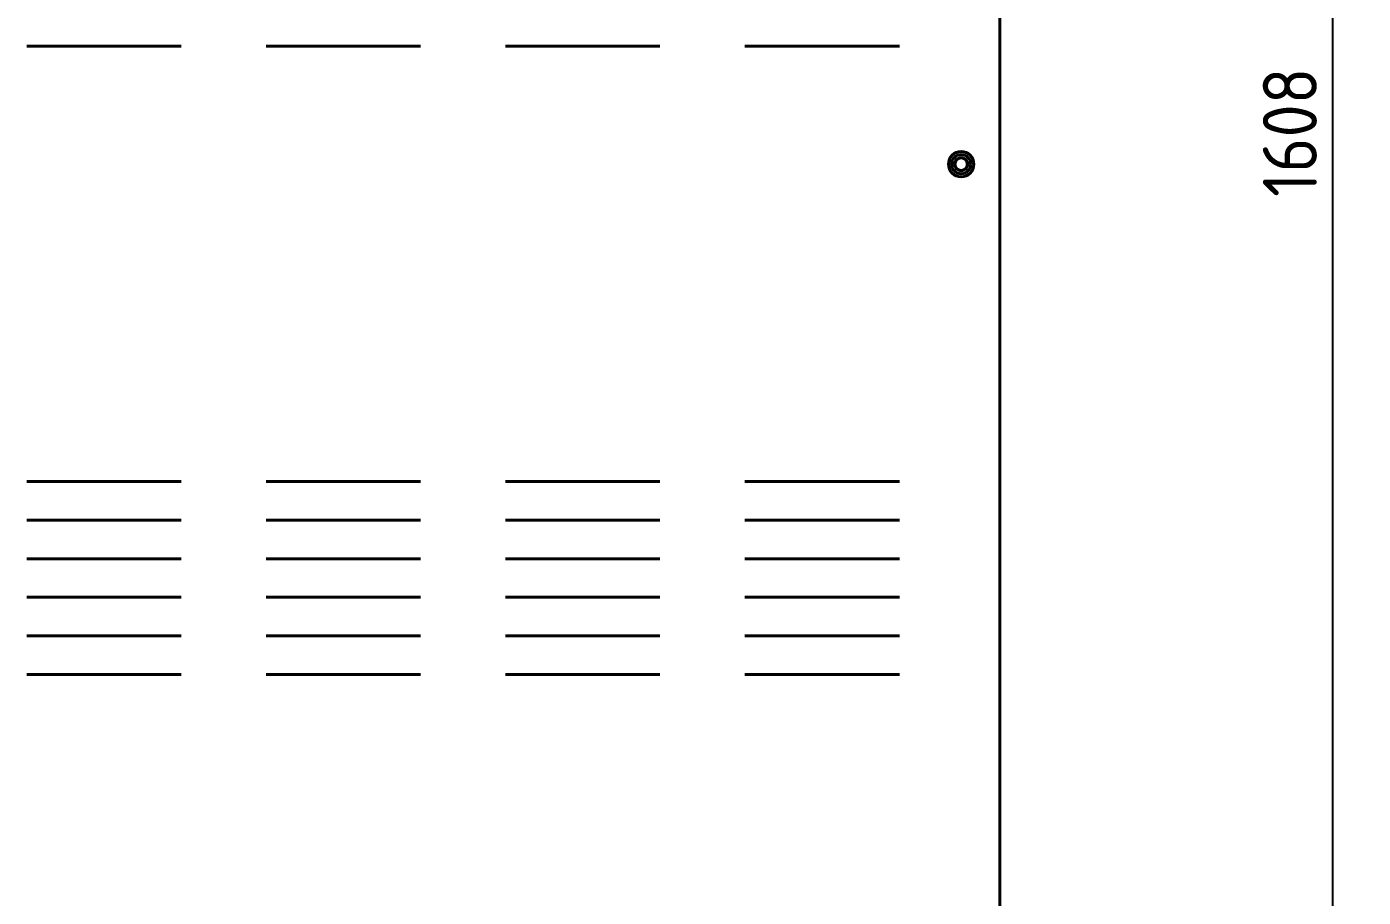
# Model space of a CAD drawing. Header units: millimetres. Extents: x 0 to 51860, y 0 to 5940.
# Drawn here: x 2689 to 3554, y 2113 to 2677 of the extents above; entities that cross this region are included whole.
import ezdxf

# ---------------------------------------------------------------- set-up
doc = ezdxf.new("R2010")
doc.units = ezdxf.units.MM
doc.header["$LTSCALE"] = 10
doc.layers.add('가시적인 것(ISO)', color=3, linetype='Continuous', lineweight=40)
doc.layers.add('치수(ISO)', color=2, linetype='Continuous', lineweight=25)
doc.styles.add('치수 텍스트_PSTEK_POSCO', font='isocp.shx')
doc.dimstyles.new('치수_PSTEK_POSCO', dxfattribs={"dimscale": 10, "dimtxt": 3.5, "dimasz": 2.5, "dimexe": 2, "dimexo": 2.5, "dimgap": 1, "dimtad": 1, "dimrnd": 1e-08, "dimdsep": 46, "dimtxsty": '치수 텍스트_PSTEK_POSCO', "dimcen": 0.09, "dimdle": 10, "dimclrd": 7, "dimclre": 7, "dimclrt": 2, "dimadec": 1, "dimazin": 2, "dimtfac": 1, "dimtmove": 0, "dimatfit": 3, "dimfxl": 0, "dimtolj": 1, "dimlwd": -1, "dimlwe": -1, "dimarcsym": 0})

# ---------------------------------------------------------------- blocks, each defined once
blk = doc.blocks.new('*D30')
at = {"layer": 'Defpoints', "color": 0}
for p in [(3319.03, 3411.01), (3319.03, 1803.01), (3534.37, 1803.01)]:
    blk.add_point(p, dxfattribs=at)
at = {"layer": '치수(ISO)', "color": 7}
for p, q in [((3344.03, 3411.01), (3554.37, 3411.01)), ((3534.37, 3386.01), (3534.37, 1828.01)), ((3344.03, 1803.01), (3554.37, 1803.01))]:
    blk.add_line(p, q, dxfattribs=at)
for points in [[(3530.2, 3386.01), (3538.53, 3386.01), (3534.37, 3411.01)], [(3530.2, 1828.01), (3538.53, 1828.01), (3534.37, 1803.01)]]:
    blk.add_solid(points, dxfattribs=at)
at = {"layer": '치수(ISO)', "color": 2, "insert": (3506.87, 2566.76), "char_height": 35, "attachment_point": 4, "rotation": 90, "style": '치수 텍스트_PSTEK_POSCO'}
blk.add_mtext('\\A1;1608', dxfattribs=at)

msp = doc.modelspace()

# ---------------------------------------------------------------- linework, layer by layer
at = {"layer": '가시적인 것(ISO)'}
for p, q in [((3319.0311, 3354.0063), (3319.0311, 1812.0063)), ((2689.0311, 2664.5063), (2690.2311, 2664.5063)), ((2690.2311, 2664.5063), (2693.4311, 2664.5063)), ((2697.0311, 2664.5063), (2693.4311, 2664.5063)), ((2781.0311, 2664.5063), (2697.0311, 2664.5063)), ((2784.6311, 2664.5063), (2781.0311, 2664.5063)), ((2784.6311, 2664.5063), (2787.8311, 2664.5063)), ((2787.8311, 2664.5063), (2789.0311, 2664.5063)), ((2844.0311, 2664.5063), (2845.2311, 2664.5063)), ((2845.2311, 2664.5063), (2848.4311, 2664.5063)), ((2852.0311, 2664.5063), (2848.4311, 2664.5063)), ((2936.0311, 2664.5063), (2852.0311, 2664.5063)), ((2939.6311, 2664.5063), (2936.0311, 2664.5063)), ((2939.6311, 2664.5063), (2942.8311, 2664.5063)), ((2942.8311, 2664.5063), (2944.0311, 2664.5063)), ((2999.0311, 2664.5063), (3000.2311, 2664.5063)), ((3000.2311, 2664.5063), (3003.4311, 2664.5063)), ((3007.0311, 2664.5063), (3003.4311, 2664.5063)), ((3091.0311, 2664.5063), (3007.0311, 2664.5063)), ((3094.6311, 2664.5063), (3091.0311, 2664.5063)), ((3094.6311, 2664.5063), (3097.8311, 2664.5063)), ((3097.8311, 2664.5063), (3099.0311, 2664.5063)), ((3154.0311, 2664.5063), (3155.2311, 2664.5063)), ((3155.2311, 2664.5063), (3158.4311, 2664.5063)), ((3162.0311, 2664.5063), (3158.4311, 2664.5063)), ((3246.0311, 2664.5063), (3162.0311, 2664.5063)), ((3249.6311, 2664.5063), (3246.0311, 2664.5063)), ((3249.6311, 2664.5063), (3252.8311, 2664.5063)), ((3252.8311, 2664.5063), (3254.0311, 2664.5063)), ((2689.0311, 2382.5063), (2690.2311, 2382.5063)), ((2690.2311, 2382.5063), (2693.4311, 2382.5063)), ((2697.0311, 2382.5063), (2693.4311, 2382.5063)), ((2781.0311, 2382.5063), (2697.0311, 2382.5063)), ((2784.6311, 2382.5063), (2781.0311, 2382.5063)), ((2784.6311, 2382.5063), (2787.8311, 2382.5063)), ((2787.8311, 2382.5063), (2789.0311, 2382.5063)), ((2844.0311, 2382.5063), (2845.2311, 2382.5063)), ((2845.2311, 2382.5063), (2848.4311, 2382.5063)), ((2852.0311, 2382.5063), (2848.4311, 2382.5063)), ((2936.0311, 2382.5063), (2852.0311, 2382.5063)), ((2939.6311, 2382.5063), (2936.0311, 2382.5063)), ((2939.6311, 2382.5063), (2942.8311, 2382.5063)), ((2942.8311, 2382.5063), (2944.0311, 2382.5063)), ((2999.0311, 2382.5063), (3000.2311, 2382.5063)), ((3000.2311, 2382.5063), (3003.4311, 2382.5063)), ((3007.0311, 2382.5063), (3003.4311, 2382.5063)), ((3091.0311, 2382.5063), (3007.0311, 2382.5063)), ((3094.6311, 2382.5063), (3091.0311, 2382.5063)), ((3094.6311, 2382.5063), (3097.8311, 2382.5063)), ((3097.8311, 2382.5063), (3099.0311, 2382.5063)), ((3154.0311, 2382.5063), (3155.2311, 2382.5063)), ((3155.2311, 2382.5063), (3158.4311, 2382.5063)), ((3162.0311, 2382.5063), (3158.4311, 2382.5063)), ((3246.0311, 2382.5063), (3162.0311, 2382.5063)), ((3249.6311, 2382.5063), (3246.0311, 2382.5063)), ((3249.6311, 2382.5063), (3252.8311, 2382.5063)), ((3252.8311, 2382.5063), (3254.0311, 2382.5063)), ((2689.0311, 2357.5063), (2690.2311, 2357.5063)), ((2690.2311, 2357.5063), (2693.4311, 2357.5063)), ((2697.0311, 2357.5063), (2693.4311, 2357.5063)), ((2781.0311, 2357.5063), (2697.0311, 2357.5063)), ((2784.6311, 2357.5063), (2781.0311, 2357.5063)), ((2784.6311, 2357.5063), (2787.8311, 2357.5063)), ((2787.8311, 2357.5063), (2789.0311, 2357.5063)), ((2844.0311, 2357.5063), (2845.2311, 2357.5063)), ((2845.2311, 2357.5063), (2848.4311, 2357.5063)), ((2852.0311, 2357.5063), (2848.4311, 2357.5063)), ((2936.0311, 2357.5063), (2852.0311, 2357.5063)), ((2939.6311, 2357.5063), (2936.0311, 2357.5063)), ((2939.6311, 2357.5063), (2942.8311, 2357.5063)), ((2942.8311, 2357.5063), (2944.0311, 2357.5063)), ((2999.0311, 2357.5063), (3000.2311, 2357.5063)), ((3000.2311, 2357.5063), (3003.4311, 2357.5063)), ((3007.0311, 2357.5063), (3003.4311, 2357.5063)), ((3091.0311, 2357.5063), (3007.0311, 2357.5063)), ((3094.6311, 2357.5063), (3091.0311, 2357.5063)), ((3094.6311, 2357.5063), (3097.8311, 2357.5063)), ((3097.8311, 2357.5063), (3099.0311, 2357.5063)), ((3154.0311, 2357.5063), (3155.2311, 2357.5063)), ((3155.2311, 2357.5063), (3158.4311, 2357.5063)), ((3162.0311, 2357.5063), (3158.4311, 2357.5063)), ((3246.0311, 2357.5063), (3162.0311, 2357.5063)), ((3249.6311, 2357.5063), (3246.0311, 2357.5063)), ((3249.6311, 2357.5063), (3252.8311, 2357.5063)), ((3252.8311, 2357.5063), (3254.0311, 2357.5063)), ((2689.0311, 2332.5063), (2690.2311, 2332.5063)), ((2690.2311, 2332.5063), (2693.4311, 2332.5063)), ((2697.0311, 2332.5063), (2693.4311, 2332.5063)), ((2781.0311, 2332.5063), (2697.0311, 2332.5063)), ((2784.6311, 2332.5063), (2781.0311, 2332.5063)), ((2784.6311, 2332.5063), (2787.8311, 2332.5063)), ((2787.8311, 2332.5063), (2789.0311, 2332.5063)), ((2844.0311, 2332.5063), (2845.2311, 2332.5063)), ((2845.2311, 2332.5063), (2848.4311, 2332.5063)), ((2852.0311, 2332.5063), (2848.4311, 2332.5063)), ((2936.0311, 2332.5063), (2852.0311, 2332.5063)), ((2939.6311, 2332.5063), (2936.0311, 2332.5063)), ((2939.6311, 2332.5063), (2942.8311, 2332.5063)), ((2942.8311, 2332.5063), (2944.0311, 2332.5063)), ((2999.0311, 2332.5063), (3000.2311, 2332.5063)), ((3000.2311, 2332.5063), (3003.4311, 2332.5063)), ((3007.0311, 2332.5063), (3003.4311, 2332.5063)), ((3091.0311, 2332.5063), (3007.0311, 2332.5063)), ((3094.6311, 2332.5063), (3091.0311, 2332.5063)), ((3094.6311, 2332.5063), (3097.8311, 2332.5063)), ((3097.8311, 2332.5063), (3099.0311, 2332.5063)), ((3154.0311, 2332.5063), (3155.2311, 2332.5063)), ((3155.2311, 2332.5063), (3158.4311, 2332.5063)), ((3162.0311, 2332.5063), (3158.4311, 2332.5063)), ((3246.0311, 2332.5063), (3162.0311, 2332.5063)), ((3249.6311, 2332.5063), (3246.0311, 2332.5063)), ((3249.6311, 2332.5063), (3252.8311, 2332.5063)), ((3252.8311, 2332.5063), (3254.0311, 2332.5063)), ((2689.0311, 2307.5063), (2690.2311, 2307.5063)), ((2690.2311, 2307.5063), (2693.4311, 2307.5063)), ((2697.0311, 2307.5063), (2693.4311, 2307.5063)), ((2781.0311, 2307.5063), (2697.0311, 2307.5063)), ((2784.6311, 2307.5063), (2781.0311, 2307.5063)), ((2784.6311, 2307.5063), (2787.8311, 2307.5063)), ((2787.8311, 2307.5063), (2789.0311, 2307.5063)), ((2844.0311, 2307.5063), (2845.2311, 2307.5063)), ((2845.2311, 2307.5063), (2848.4311, 2307.5063)), ((2852.0311, 2307.5063), (2848.4311, 2307.5063)), ((2936.0311, 2307.5063), (2852.0311, 2307.5063)), ((2939.6311, 2307.5063), (2936.0311, 2307.5063)), ((2939.6311, 2307.5063), (2942.8311, 2307.5063)), ((2942.8311, 2307.5063), (2944.0311, 2307.5063)), ((2999.0311, 2307.5063), (3000.2311, 2307.5063)), ((3000.2311, 2307.5063), (3003.4311, 2307.5063)), ((3007.0311, 2307.5063), (3003.4311, 2307.5063)), ((3091.0311, 2307.5063), (3007.0311, 2307.5063)), ((3094.6311, 2307.5063), (3091.0311, 2307.5063)), ((3094.6311, 2307.5063), (3097.8311, 2307.5063)), ((3097.8311, 2307.5063), (3099.0311, 2307.5063)), ((3154.0311, 2307.5063), (3155.2311, 2307.5063)), ((3155.2311, 2307.5063), (3158.4311, 2307.5063)), ((3162.0311, 2307.5063), (3158.4311, 2307.5063)), ((3246.0311, 2307.5063), (3162.0311, 2307.5063)), ((3249.6311, 2307.5063), (3246.0311, 2307.5063)), ((3249.6311, 2307.5063), (3252.8311, 2307.5063)), ((3252.8311, 2307.5063), (3254.0311, 2307.5063)), ((2689.0311, 2282.5063), (2690.2311, 2282.5063)), ((2690.2311, 2282.5063), (2693.4311, 2282.5063)), ((2697.0311, 2282.5063), (2693.4311, 2282.5063)), ((2781.0311, 2282.5063), (2697.0311, 2282.5063)), ((2784.6311, 2282.5063), (2781.0311, 2282.5063)), ((2784.6311, 2282.5063), (2787.8311, 2282.5063)), ((2787.8311, 2282.5063), (2789.0311, 2282.5063)), ((2844.0311, 2282.5063), (2845.2311, 2282.5063)), ((2845.2311, 2282.5063), (2848.4311, 2282.5063)), ((2852.0311, 2282.5063), (2848.4311, 2282.5063)), ((2936.0311, 2282.5063), (2852.0311, 2282.5063)), ((2939.6311, 2282.5063), (2936.0311, 2282.5063)), ((2939.6311, 2282.5063), (2942.8311, 2282.5063)), ((2942.8311, 2282.5063), (2944.0311, 2282.5063)), ((2999.0311, 2282.5063), (3000.2311, 2282.5063)), ((3000.2311, 2282.5063), (3003.4311, 2282.5063)), ((3007.0311, 2282.5063), (3003.4311, 2282.5063)), ((3091.0311, 2282.5063), (3007.0311, 2282.5063)), ((3094.6311, 2282.5063), (3091.0311, 2282.5063)), ((3094.6311, 2282.5063), (3097.8311, 2282.5063)), ((3097.8311, 2282.5063), (3099.0311, 2282.5063)), ((3154.0311, 2282.5063), (3155.2311, 2282.5063)), ((3155.2311, 2282.5063), (3158.4311, 2282.5063)), ((3162.0311, 2282.5063), (3158.4311, 2282.5063)), ((3246.0311, 2282.5063), (3162.0311, 2282.5063)), ((3249.6311, 2282.5063), (3246.0311, 2282.5063)), ((3249.6311, 2282.5063), (3252.8311, 2282.5063)), ((3252.8311, 2282.5063), (3254.0311, 2282.5063)), ((2689.0311, 2257.5063), (2690.2311, 2257.5063)), ((2690.2311, 2257.5063), (2693.4311, 2257.5063)), ((2697.0311, 2257.5063), (2693.4311, 2257.5063)), ((2781.0311, 2257.5063), (2697.0311, 2257.5063)), ((2784.6311, 2257.5063), (2781.0311, 2257.5063)), ((2784.6311, 2257.5063), (2787.8311, 2257.5063)), ((2787.8311, 2257.5063), (2789.0311, 2257.5063)), ((2844.0311, 2257.5063), (2845.2311, 2257.5063)), ((2845.2311, 2257.5063), (2848.4311, 2257.5063)), ((2852.0311, 2257.5063), (2848.4311, 2257.5063)), ((2936.0311, 2257.5063), (2852.0311, 2257.5063)), ((2939.6311, 2257.5063), (2936.0311, 2257.5063)), ((2939.6311, 2257.5063), (2942.8311, 2257.5063)), ((2942.8311, 2257.5063), (2944.0311, 2257.5063)), ((2999.0311, 2257.5063), (3000.2311, 2257.5063)), ((3000.2311, 2257.5063), (3003.4311, 2257.5063)), ((3007.0311, 2257.5063), (3003.4311, 2257.5063)), ((3091.0311, 2257.5063), (3007.0311, 2257.5063)), ((3094.6311, 2257.5063), (3091.0311, 2257.5063)), ((3094.6311, 2257.5063), (3097.8311, 2257.5063)), ((3097.8311, 2257.5063), (3099.0311, 2257.5063)), ((3154.0311, 2257.5063), (3155.2311, 2257.5063)), ((3155.2311, 2257.5063), (3158.4311, 2257.5063)), ((3162.0311, 2257.5063), (3158.4311, 2257.5063)), ((3246.0311, 2257.5063), (3162.0311, 2257.5063)), ((3249.6311, 2257.5063), (3246.0311, 2257.5063)), ((3249.6311, 2257.5063), (3252.8311, 2257.5063)), ((3252.8311, 2257.5063), (3254.0311, 2257.5063))]:
    msp.add_line(p, q, dxfattribs=at)
for radius in [8.25, 6.25, 4.25, 4.2, 4]:
    msp.add_circle((3294.0311, 2588.0063), radius, dxfattribs=at)

# ---------------------------------------------------------------- dimensions: what is measured, and where the dimension line sits
at = {"layer": '치수(ISO)', "color": 7}
dim = msp.add_linear_dim(base=(3534.3675, 1803.0063), p1=(3319.0311, 3411.0063), p2=(3319.0311, 1803.0063), angle=90, dimstyle='치수_PSTEK_POSCO', override={"dimdec": 2, "dimtp": 0, "dimtm": 0, "dimtdec": 2, "dimtofl": 0, "dimatfit": 1}, dxfattribs=at)
dim.commit()
dim.dimension.update_dxf_attribs({"geometry": '*D30', "text_midpoint": (3534.3675, 2607.0063), "dimtype": 160})

doc.saveas('drawing.dxf')
